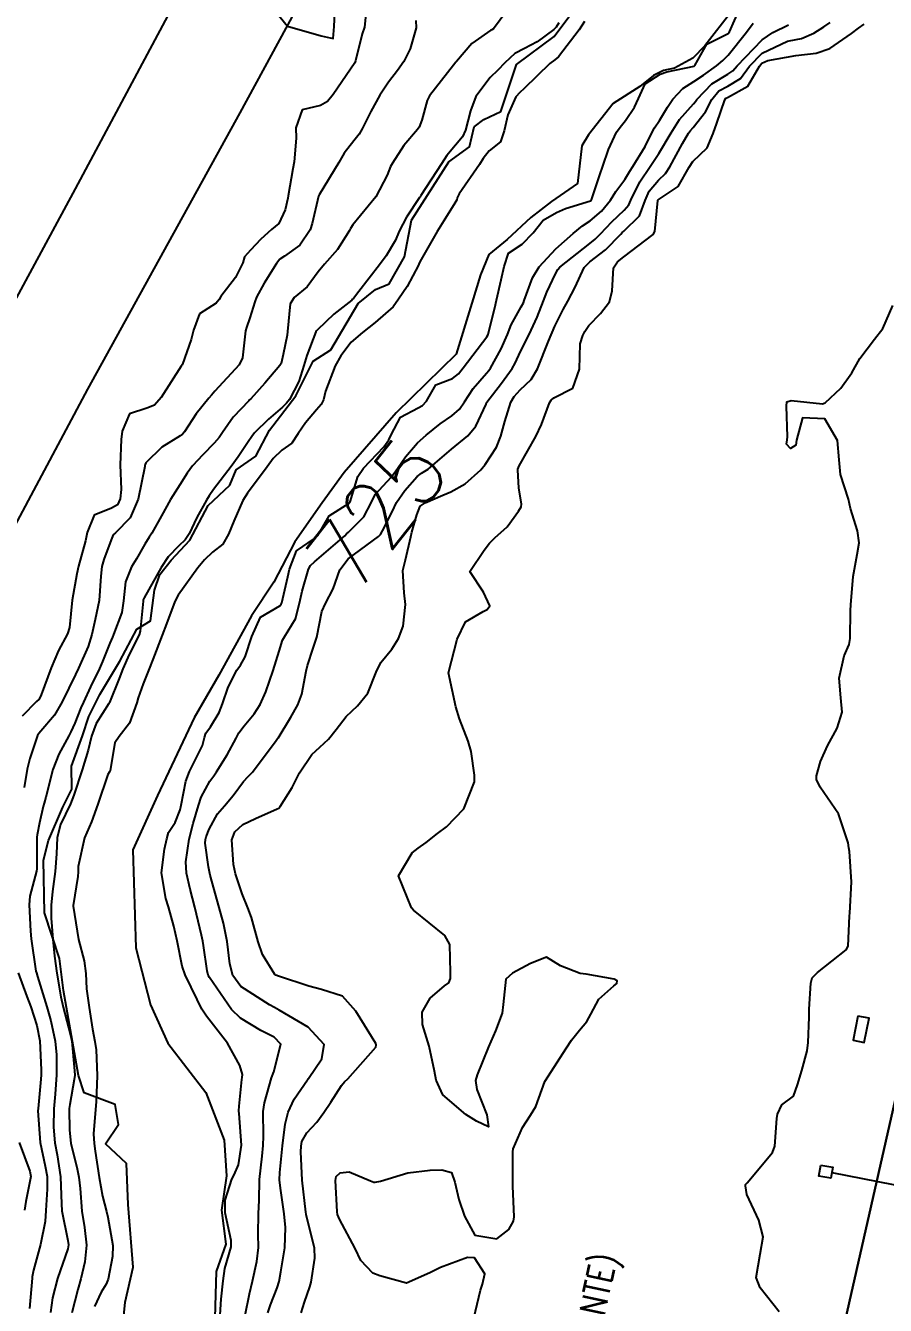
# Model space of a CAD drawing. Header units: metres. Extents: x 318500 to 325275, y 7408834 to 7428799.
# Drawn here: x 323498.3 to 323549, y 7419676.5 to 7419751.9 of the extents above; entities that cross this region are included whole.
import ezdxf
from ezdxf.enums import TextEntityAlignment as Align

# ---------------------------------------------------------------- set-up
doc = ezdxf.new("R2010")
doc.units = ezdxf.units.M
doc.header["$MEASUREMENT"] = 0
for name, color, linetype in [('Armário', 45, 'Continuous'), ('Cotas', 45, 'Continuous'), ('Curvas de Nivel 1m', 11, 'Continuous'), ('Curvas de Nivel 5m', 15, 'Continuous'), ('Hidrografia', 140, 'Continuous'), ('Linha Férrea', 20, 'Continuous'), ('Pórticos', 45, 'Continuous'), ('TEXTO', 45, 'Continuous'), ('Vias Primárias', 230, 'Continuous')]:
    doc.layers.add(name, color=color, linetype=linetype)
doc.styles.add('ROMANS', font='romans', dxfattribs={"height": 0.2})
doc.styles.add('Style-STANDARD', font='STANDARD.shx')

msp = doc.modelspace()

# ---------------------------------------------------------------- linework, layer by layer
at = {"layer": 'Armário'}
msp.add_lwpolyline([(323547.358, 7419693.552), (323547.076, 7419692.133), (323547.729, 7419692.003), (323548.01, 7419693.423)], close=True, dxfattribs=at)
at = {"layer": 'Curvas de Nivel 1m', "flags": 128}
for points, elevation in [([(323512.073, 7419753.935), (323513.71, 7419751.91), (323515.702, 7419751.346), (323516.397, 7419751.182), (323516.461, 7419751.879), (323516.525, 7419753.081)], 728), ([(323518.382, 7419753.199), (323518.259, 7419751.852), (323518.113, 7419751.445), (323517.721, 7419749.859), (323517.679, 7419749.743), (323516.403, 7419747.879), (323516.067, 7419747.47), (323515.65, 7419747.23), (323514.565, 7419746.982), (323514.207, 7419745.904), (323514.215, 7419745.31), (323514.107, 7419743.905), (323514.014, 7419743.488), (323513.746, 7419741.908), (323513.729, 7419741.758), (323513.568, 7419741.079), (323513.19, 7419740.281), (323512.771, 7419739.922), (323512.126, 7419739.346), (323511.531, 7419738.696), (323511.164, 7419738.307), (323511.078, 7419737.947), (323510.65, 7419737.092), (323509.776, 7419735.966), (323509.668, 7419735.797), (323509.494, 7419735.579), (323508.52, 7419734.944), (323508.166, 7419733.983), (323508.018, 7419733.428), (323507.52, 7419731.989), (323507.492, 7419731.937), (323507.439, 7419731.861), (323506.251, 7419730.008), (323505.864, 7419729.562), (323505.411, 7419729.389), (323504.392, 7419729.049), (323503.964, 7419728.041), (323503.891, 7419727.534), (323503.831, 7419726.043), (323503.891, 7419724.588), (323503.833, 7419724.043), (323503.681, 7419723.699), (323503.332, 7419723.486), (323502.296, 7419723.085), (323501.901, 7419722.061), (323501.801, 7419721.564), (323501.374, 7419720.069), (323501.275, 7419719.618), (323501.004, 7419718.074), (323500.85, 7419716.462), (323500.726, 7419716.078), (323500.201, 7419715.1), (323499.778, 7419714.091), (323499.184, 7419712.495), (323499.053, 7419712.23), (323498.913, 7419712.103), (323498.054, 7419711.224)], 728), ([(323526.649, 7419752.818), (323525.855, 7419751.749), (323525.76, 7419751.698), (323525.709, 7419751.674), (323524.572, 7419750.892), (323523.681, 7419749.833), (323523.657, 7419749.803), (323523.645, 7419749.781), (323523.498, 7419749.603), (323522.091, 7419747.804), (323521.944, 7419747.517), (323521.638, 7419746.372), (323521.483, 7419745.961), (323521.378, 7419745.813), (323520.562, 7419744.875), (323519.893, 7419743.827), (323519.793, 7419743.633), (323519.593, 7419743.131), (323518.922, 7419741.84), (323517.555, 7419740.204), (323517.426, 7419739.988), (323517.363, 7419739.863), (323516.658, 7419738.748), (323515.882, 7419737.885), (323515.515, 7419737.427), (323514.864, 7419736.539), (323514.093, 7419735.904), (323513.871, 7419735.53), (323513.708, 7419733.908), (323513.683, 7419733.692), (323513.45, 7419732.559), (323513.327, 7419732.027), (323513.263, 7419731.913), (323512.364, 7419730.861), (323511.536, 7419729.938), (323511.476, 7419729.883), (323511.418, 7419729.826), (323510.499, 7419728.858), (323509.877, 7419727.963), (323509.683, 7419727.669), (323509.38, 7419727.325), (323508.708, 7419726.639), (323508.112, 7419725.982), (323507.789, 7419725.552), (323507.349, 7419724.867), (323506.809, 7419723.998), (323506.282, 7419723.049), (323505.699, 7419722.014), (323505.546, 7419721.777), (323505.3, 7419721.376), (323504.802, 7419720.51), (323504.505, 7419720.028), (323504.149, 7419719.154), (323504.031, 7419718.032), (323503.937, 7419717.346), (323503.451, 7419716.038), (323503.379, 7419715.887), (323503.222, 7419715.527), (323502.793, 7419714.459), (323502.611, 7419714.049), (323502.094, 7419712.961), (323501.672, 7419712.063), (323501.517, 7419711.722), (323501.161, 7419710.826), (323500.927, 7419710.3), (323500.805, 7419710.075), (323500.226, 7419708.991), (323499.876, 7419708.089), (323499.46, 7419706.451), (323499.352, 7419706.096), (323499.29, 7419705.904), (323499.083, 7419704.947), (323498.937, 7419704.237), (323498.922, 7419704.101), (323498.919, 7419702.224), (323498.902, 7419702.101), (323498.514, 7419700.616), (323498.472, 7419700.105), (323498.548, 7419698.553), (323498.585, 7419698.104), (323498.867, 7419696.205), (323498.895, 7419696.101), (323498.967, 7419695.89), (323499.514, 7419694.091), (323499.745, 7419693.271), (323500.013, 7419692.083), (323500.091, 7419691.272), (323500.083, 7419690.082), (323499.997, 7419688.959), (323499.932, 7419688.084), (323499.915, 7419687.013), (323499.981, 7419686.083), (323500.117, 7419685.375), (323500.326, 7419684.077), (323500.371, 7419682.491), (323500.396, 7419682.076), (323500.754, 7419680.321), (323500.785, 7419680.069), (323500.748, 7419679.84), (323500.141, 7419678.079), (323499.843, 7419676.953), (323499.726, 7419676.085)], 726), ([(323509.744, 7419675.95), (323509.791, 7419676.872), (323509.904, 7419677.948), (323510.006, 7419678.679), (323510.376, 7419679.944), (323510.381, 7419680.318), (323510.025, 7419681.948), (323510.03, 7419682.709), (323510.433, 7419683.944), (323510.564, 7419684.191), (323510.818, 7419684.777), (323510.989, 7419685.938), (323510.858, 7419687.815), (323510.835, 7419687.94), (323510.831, 7419687.97), (323510.865, 7419688.24), (323511.021, 7419689.805), (323511.044, 7419689.938), (323511.063, 7419690.109), (323510.897, 7419690.642), (323510.175, 7419691.947), (323508.934, 7419693.548), (323508.652, 7419693.964), (323508.377, 7419694.54), (323507.677, 7419695.979), (323507.492, 7419696.499), (323507.198, 7419697.987), (323507.003, 7419698.847), (323506.687, 7419699.995), (323506.537, 7419700.488), (323506.272, 7419702.002), (323506.456, 7419703.391), (323506.585, 7419703.997), (323506.69, 7419704.381), (323507.085, 7419704.967), (323507.375, 7419705.707), (323507.436, 7419705.985), (323507.705, 7419707.397), (323507.923, 7419707.978), (323508.685, 7419709.507), (323508.813, 7419709.965), (323508.888, 7419710.23), (323509.16, 7419710.606), (323509.677, 7419711.451), (323509.88, 7419711.953), (323510.202, 7419712.942), (323510.727, 7419713.945), (323510.927, 7419714.229), (323511.218, 7419714.737), (323511.607, 7419715.934), (323512.11, 7419717.064), (323513.257, 7419717.743), (323513.342, 7419717.826), (323513.372, 7419717.909), (323513.733, 7419719.447), (323513.824, 7419719.905), (323514.231, 7419720.97), (323515.308, 7419721.704), (323515.503, 7419721.887), (323516.164, 7419723.04), (323517.339, 7419723.783), (323517.381, 7419723.818), (323517.402, 7419723.859), (323517.851, 7419725.364), (323518.182, 7419725.848), (323519.383, 7419727.101), (323519.686, 7419727.528), (323519.828, 7419727.826), (323520.374, 7419728.852), (323521.414, 7419729.414), (323521.678, 7419729.544), (323521.898, 7419729.803), (323522.457, 7419730.772), (323523.44, 7419731.14), (323523.802, 7419731.417), (323524.074, 7419731.771), (323525.468, 7419733.585), (323525.532, 7419733.687), (323525.554, 7419733.749), (323525.941, 7419735.298), (323526.044, 7419735.745), (323526.302, 7419736.959), (323526.487, 7419737.74), (323526.748, 7419738.528), (323527.543, 7419739.057), (323528.208, 7419739.72), (323528.795, 7419740.478), (323529.568, 7419740.926), (323530.107, 7419741.156), (323531.579, 7419741.601), (323531.622, 7419741.627), (323531.647, 7419741.669), (323532.123, 7419743.144), (323532.317, 7419743.663), (323532.635, 7419744.644), (323533.111, 7419745.655), (323533.334, 7419745.953), (323533.64, 7419746.338), (323534.17, 7419747.125), (323534.406, 7419747.639), (323534.807, 7419748.499), (323535.682, 7419749.081), (323536.077, 7419749.221), (323537.689, 7419749.552), (323537.716, 7419749.563), (323537.739, 7419749.59), (323538.434, 7419750.851), (323539.709, 7419751.48), (323539.786, 7419751.569), (323540.377, 7419752.914)], 724), ([(323521.286, 7419752.245), (323521.307, 7419751.814), (323520.947, 7419750.561), (323520.571, 7419749.821), (323520.206, 7419749.294), (323519.668, 7419748.608), (323519.158, 7419747.838), (323518.616, 7419746.875), (323518.107, 7419745.853), (323517.944, 7419745.537), (323517.619, 7419745.148), (323517.05, 7419744.427), (323516.743, 7419743.873), (323515.581, 7419741.956), (323515.551, 7419741.919), (323515.544, 7419741.89), (323515.172, 7419740.277), (323515.043, 7419739.895), (323514.433, 7419739.005), (323513.527, 7419738.356), (323513.263, 7419738.175), (323513.067, 7419737.917), (323512.341, 7419736.76), (323511.886, 7419735.934), (323511.78, 7419735.652), (323511.481, 7419734.706), (323511.282, 7419734.134), (323511.236, 7419733.944), (323511.045, 7419732.347), (323510.861, 7419731.949), (323509.424, 7419730.388), (323509.231, 7419730.163), (323509.076, 7419729.973), (323508.33, 7419729.057), (323507.625, 7419727.988), (323507.521, 7419727.855), (323507.386, 7419727.754), (323506.292, 7419727.091), (323505.362, 7419726.172), (323505.309, 7419726.073), (323505.302, 7419726.021), (323505.296, 7419725.958), (323504.904, 7419724.027), (323504.434, 7419722.922), (323503.56, 7419722.037), (323503.434, 7419721.912), (323503.304, 7419721.627), (323502.868, 7419720.464), (323502.758, 7419720.048), (323502.705, 7419719.479), (323502.606, 7419718.05), (323502.359, 7419716.938), (323502.158, 7419716.056), (323501.941, 7419715.338), (323501.377, 7419714.067), (323501.196, 7419713.693), (323500.41, 7419712.082), (323499.964, 7419711.292), (323499.154, 7419710.349), (323499.034, 7419710.219), (323498.968, 7419710.102), (323498.502, 7419708.733), (323498.352, 7419708.108), (323498.183, 7419707.035)], 727), ([(323531.221, 7419752.173), (323530.903, 7419751.682), (323529.686, 7419750.108), (323529.471, 7419749.916), (323529.183, 7419749.707), (323527.665, 7419748.232), (323527.405, 7419747.99), (323527.178, 7419747.735), (323526.706, 7419746.677), (323526.491, 7419745.741), (323526.279, 7419745.088), (323525.612, 7419744.563), (323525.258, 7419744.103), (323525.041, 7419743.758), (323523.826, 7419742.02), (323523.721, 7419741.778), (323523.696, 7419741.66), (323523.576, 7419741.481), (323522.927, 7419740.422), (323522.532, 7419739.795), (323521.523, 7419738.019), (323521.46, 7419737.872), (323521.439, 7419737.811), (323520.757, 7419736.568), (323520.262, 7419735.822), (323519.949, 7419735.37), (323519.487, 7419734.976), (323518.878, 7419734.44), (323518.14, 7419733.85), (323517.461, 7419733.271), (323516.849, 7419732.469), (323516.512, 7419731.874), (323515.943, 7419730.4), (323515.834, 7419729.884), (323515.699, 7419729.602), (323515.411, 7419729.29), (323514.773, 7419728.522), (323514.346, 7419727.9), (323513.963, 7419727.325), (323513.375, 7419726.905), (323512.871, 7419726.414), (323512.509, 7419725.923), (323511.344, 7419724.387), (323511.083, 7419723.944), (323510.551, 7419722.722), (323510.221, 7419721.956), (323509.89, 7419721.372), (323509.294, 7419720.892), (323508.816, 7419720.446), (323508.42, 7419719.979), (323507.264, 7419718.358), (323507.067, 7419717.993), (323506.565, 7419716.675), (323506.321, 7419716.004), (323505.77, 7419714.574), (323505.556, 7419714.015), (323505.191, 7419713.139), (323504.892, 7419712.314), (323504.818, 7419712.024), (323504.38, 7419710.81), (323503.771, 7419710.034), (323503.525, 7419709.657), (323503.248, 7419708.039), (323503.207, 7419707.951), (323503.118, 7419707.79), (323502.521, 7419706.049), (323502.141, 7419704.997), (323501.729, 7419704.06), (323501.358, 7419702.37), (323501.354, 7419702.065), (323501.336, 7419701.776), (323501.067, 7419700.069), (323501.066, 7419700.023), (323501.384, 7419698.064), (323501.724, 7419696.806), (323501.809, 7419696.057), (323501.861, 7419695.152), (323502.011, 7419694.054), (323502.197, 7419692.775), (323502.348, 7419692.048), (323502.423, 7419691.565), (323502.479, 7419690.046), (323502.421, 7419688.492), (323502.382, 7419688.047), (323502.272, 7419686.614), (323502.302, 7419686.048), (323502.372, 7419685.594), (323502.594, 7419684.043), (323502.793, 7419682.933), (323503.029, 7419682.038), (323503.113, 7419681.698), (323503.404, 7419680.033), (323503.387, 7419679.39), (323503.131, 7419678.036), (323503.013, 7419677.749), (323502.718, 7419677.272), (323502.316, 7419676.436)], 724), ([(323512.55, 7419676.065), (323512.709, 7419676.522), (323513.104, 7419677.525), (323513.208, 7419677.903), (323513.317, 7419678.482), (323513.546, 7419679.898), (323513.585, 7419681.081), (323513.502, 7419681.899), (323513.298, 7419683.407), (323513.244, 7419683.903), (323513.253, 7419684.342), (323513.406, 7419685.901), (323513.564, 7419687.185), (323513.75, 7419687.897), (323514.109, 7419688.653), (323514.889, 7419689.791), (323514.928, 7419689.841), (323514.954, 7419689.879), (323515.736, 7419691.037), (323515.875, 7419691.87), (323514.925, 7419692.892), (323513.215, 7419693.906), (323512.942, 7419694.058), (323512.639, 7419694.221), (323510.96, 7419695.304), (323510.479, 7419695.945), (323510.299, 7419696.625), (323510.153, 7419697.948), (323509.931, 7419699.026), (323509.68, 7419699.953), (323509.155, 7419701.853), (323509.13, 7419701.959), (323509.054, 7419702.346), (323508.852, 7419703.747), (323508.869, 7419703.963), (323508.91, 7419704.124), (323509.079, 7419704.572), (323509.578, 7419705.47), (323509.986, 7419705.951), (323510.502, 7419706.553), (323511.122, 7419707.382), (323511.389, 7419707.673), (323511.637, 7419707.932), (323513.034, 7419709.797), (323513.127, 7419709.91), (323513.135, 7419709.926), (323513.151, 7419709.944), (323513.899, 7419711.17), (323514.312, 7419711.893), (323514.546, 7419712.533), (323514.81, 7419713.894), (323514.887, 7419714.22), (323515.224, 7419715.247), (323515.441, 7419715.887), (323515.736, 7419717.4), (323515.951, 7419717.88), (323516.399, 7419718.748), (323516.792, 7419719.867), (323517.296, 7419720.502), (323519.084, 7419721.833), (323519.194, 7419721.949), (323519.315, 7419722.153), (323519.877, 7419723.279), (323520.141, 7419723.822), (323520.626, 7419724.542), (323521.363, 7419725.352), (323521.621, 7419725.552), (323522.001, 7419725.801), (323523.382, 7419726.963), (323524.337, 7419727.766), (323524.824, 7419728.333), (323525.418, 7419729.619), (323525.452, 7419729.717), (323525.467, 7419729.75), (323526.323, 7419730.855), (323526.957, 7419731.735), (323527.14, 7419732.046), (323527.46, 7419732.721), (323527.955, 7419733.723), (323528.443, 7419734.758), (323528.804, 7419735.71), (323528.999, 7419736.217), (323529.524, 7419737.316), (323529.658, 7419737.568), (323529.769, 7419737.696), (323531.544, 7419739.104), (323531.858, 7419739.356), (323532.174, 7419739.664), (323532.848, 7419740.37), (323533.571, 7419741.068), (323533.845, 7419741.377), (323533.969, 7419741.644), (323534.494, 7419742.739), (323535.091, 7419743.628), (323535.618, 7419744.397), (323536.333, 7419745.609), (323536.84, 7419746.404), (323537.656, 7419747.319), (323537.779, 7419747.468), (323537.858, 7419747.588), (323538.738, 7419748.515), (323539.683, 7419749.077), (323539.985, 7419749.266), (323540.237, 7419749.562), (323541.706, 7419751.104), (323542.334, 7419751.531), (323543.253, 7419751.981)], 726), ([(323514.522, 7419676.064), (323514.712, 7419676.694), (323515.02, 7419677.583), (323515.103, 7419677.876), (323515.328, 7419679.29), (323515.293, 7419679.875), (323514.809, 7419681.85), (323514.8, 7419681.88), (323514.782, 7419681.986), (323514.564, 7419683.884), (323514.494, 7419685.553), (323514.509, 7419685.885), (323514.562, 7419686.156), (323514.842, 7419686.664), (323515.431, 7419687.294), (323515.857, 7419687.87), (323516.256, 7419688.479), (323516.884, 7419689.463), (323517.068, 7419689.677), (323517.276, 7419689.854), (323518.909, 7419691.722), (323518.938, 7419691.83), (323518.912, 7419691.944), (323517.739, 7419693.848), (323516.953, 7419694.727), (323515.709, 7419695.122), (323514.962, 7419695.319), (323513.183, 7419695.907), (323513.022, 7419695.96), (323512.971, 7419696.007), (323512.235, 7419697.174), (323511.983, 7419697.925), (323511.579, 7419699.364), (323511.364, 7419699.935), (323511.032, 7419700.755), (323510.636, 7419701.944), (323510.516, 7419702.484), (323510.426, 7419703.946), (323510.603, 7419704.419), (323511.083, 7419704.838), (323511.814, 7419705.204), (323513.098, 7419705.76), (323513.192, 7419705.815), (323513.272, 7419705.907), (323513.977, 7419707.037), (323514.42, 7419707.891), (323515.141, 7419708.979), (323515.617, 7419709.403), (323516.125, 7419709.87), (323516.573, 7419710.452), (323517.17, 7419711.214), (323517.495, 7419711.536), (323517.84, 7419711.85), (323518.437, 7419712.595), (323518.943, 7419713.834), (323519.216, 7419714.388), (323519.87, 7419715.177), (323520.262, 7419715.82), (323520.522, 7419716.536), (323520.667, 7419717.816), (323520.585, 7419718.502), (323520.51, 7419719.818), (323520.661, 7419720.451), (323520.978, 7419721.813), (323521.041, 7419722.086), (323521.329, 7419723.105), (323521.542, 7419723.602), (323521.838, 7419723.803), (323522.88, 7419724.254), (323523.35, 7419724.46), (323524.195, 7419724.93), (323525.115, 7419725.754), (323525.373, 7419726.061), (323526.029, 7419727.098), (323526.284, 7419727.741), (323526.533, 7419728.609), (323526.886, 7419729.735), (323527.078, 7419730.081), (323527.431, 7419730.471), (323528.077, 7419731.084), (323528.461, 7419731.715), (323529.095, 7419733.335), (323529.261, 7419733.703), (323529.326, 7419733.848), (323529.478, 7419734.221), (323529.973, 7419735.213), (323530.245, 7419735.689), (323530.676, 7419736.519), (323531.202, 7419737.675), (323531.533, 7419738.018), (323532.472, 7419738.729), (323533.377, 7419739.652), (323533.458, 7419739.744), (323533.553, 7419739.82), (323534.473, 7419740.73), (323534.804, 7419741.632), (323535.032, 7419742.185), (323535.598, 7419742.835), (323536.004, 7419743.214), (323536.266, 7419743.61), (323537.011, 7419744.987), (323537.368, 7419745.594), (323537.473, 7419745.751), (323537.635, 7419745.94), (323538.37, 7419746.862), (323538.747, 7419747.579), (323539.155, 7419748.088), (323539.672, 7419748.371), (323540.423, 7419748.815), (323540.966, 7419749.551), (323541.698, 7419750.315), (323543.202, 7419751.015), (323543.706, 7419751.118), (323544.035, 7419751.178), (323544.75, 7419751.5), (323545.35, 7419751.859), (323545.719, 7419752.114)], 727), ([(323524.7, 7419675.75), (323525.083, 7419677.387), (323525.211, 7419677.743), (323525.352, 7419678.357), (323524.745, 7419679.295), (323524.316, 7419679.326), (323522.74, 7419678.735), (323522.112, 7419678.411), (323520.73, 7419677.8), (323519.151, 7419678.24), (323518.736, 7419678.405), (323518.038, 7419679.136), (323517.698, 7419679.846), (323516.776, 7419681.587), (323516.662, 7419681.861), (323516.629, 7419682.015), (323516.537, 7419683.863), (323516.58, 7419684.094), (323516.815, 7419684.314), (323517.336, 7419684.373), (323518.602, 7419683.833), (323518.809, 7419683.759), (323518.884, 7419683.754), (323519.199, 7419683.824), (323520.815, 7419684.304), (323522.132, 7419684.472), (323522.817, 7419684.488), (323523.375, 7419684.331), (323523.582, 7419683.768), (323523.814, 7419682.745), (323524.15, 7419681.759), (323524.763, 7419680.635), (323526.065, 7419680.426), (323526.769, 7419680.975), (323527.038, 7419681.455), (323527.085, 7419681.717), (323527.007, 7419683.518), (323526.998, 7419683.718), (323526.998, 7419685.548), (323527.024, 7419685.718), (323527.569, 7419686.993), (323528.051, 7419687.708), (323528.35, 7419688.223), (323528.89, 7419689.7), (323530.17, 7419691.681), (323530.464, 7419692.13), (323530.926, 7419692.722), (323531.365, 7419693.232), (323531.598, 7419693.66), (323532.064, 7419694.542), (323532.965, 7419695.333), (323533.14, 7419695.465), (323533.157, 7419695.638), (323532.971, 7419695.724), (323531.329, 7419696.02), (323530.974, 7419696.062), (323529.814, 7419696.523), (323528.983, 7419697.025), (323528.045, 7419696.644), (323526.974, 7419696.075), (323526.587, 7419695.726), (323526.435, 7419694.24), (323526.376, 7419693.728), (323525.972, 7419692.686), (323525.563, 7419691.74), (323524.893, 7419690.093), (323524.789, 7419689.752), (323524.882, 7419689.232), (323525.465, 7419687.741), (323525.556, 7419687.033), (323524.854, 7419687.358), (323524.22, 7419687.76), (323522.877, 7419688.908), (323522.478, 7419689.784), (323522.374, 7419690.306), (323522.055, 7419691.789), (323521.672, 7419693.049), (323521.651, 7419693.793), (323522.127, 7419694.614), (323522.963, 7419695.341), (323523.231, 7419695.511), (323523.319, 7419695.775), (323523.317, 7419696.118), (323523.29, 7419697.776), (323522.998, 7419698.303), (323521.148, 7419699.799), (323521.022, 7419699.927), (323520.256, 7419701.812), (323521.064, 7419703.174), (323521.421, 7419703.442), (323521.891, 7419703.792), (323522.547, 7419704.317), (323523.084, 7419704.717), (323524.118, 7419705.765), (323524.739, 7419707.371), (323524.743, 7419707.756), (323524.536, 7419709.151), (323524.368, 7419709.762), (323523.862, 7419711.078), (323523.633, 7419711.773), (323523.21, 7419713.78), (323523.718, 7419715.773), (323524.216, 7419716.795), (323525.255, 7419717.407), (323525.49, 7419717.514), (323525.636, 7419717.746), (323525.272, 7419718.543), (323524.456, 7419719.763), (323525.303, 7419721.023), (323525.62, 7419721.434), (323525.939, 7419721.744), (323526.67, 7419722.386), (323527.334, 7419723.321), (323527.49, 7419723.576), (323527.515, 7419723.727), (323527.354, 7419724.693), (323527.289, 7419725.731), (323527.301, 7419725.8), (323527.373, 7419725.984), (323528.352, 7419727.716), (323528.687, 7419728.424), (323529.169, 7419729.704), (323529.267, 7419729.858), (323529.424, 7419729.993), (323530.544, 7419730.573), (323530.929, 7419731.678), (323530.976, 7419733.188), (323531.126, 7419733.675), (323531.239, 7419733.908), (323531.479, 7419734.27), (323532.179, 7419734.974), (323532.706, 7419735.658), (323532.852, 7419736.314), (323532.928, 7419737.656), (323533.178, 7419738.009), (323533.537, 7419738.306), (323535.279, 7419739.624), (323535.373, 7419739.802), (323535.544, 7419741.621), (323535.554, 7419741.647), (323535.581, 7419741.672), (323536.749, 7419742.446), (323537.395, 7419743.593), (323537.613, 7419743.925), (323538.46, 7419744.743), (323538.813, 7419745.578), (323539.036, 7419746.179), (323539.51, 7419747.572), (323539.572, 7419747.66), (323539.662, 7419747.706), (323540.861, 7419748.364), (323541.547, 7419749.542), (323541.692, 7419749.723), (323542.042, 7419749.883), (323543.697, 7419750.185), (323544.888, 7419750.308), (323545.701, 7419750.591), (323546.98, 7419751.471), (323547.387, 7419751.793), (323547.718, 7419752.023)], 728), ([(323542.709, 7419676.118), (323541.58, 7419677.527), (323541.343, 7419678.138), (323541.583, 7419679.528), (323541.758, 7419680.533), (323541.508, 7419681.529), (323540.802, 7419683.035), (323540.72, 7419683.541), (323540.733, 7419683.618), (323540.812, 7419683.729), (323542.318, 7419685.518), (323542.463, 7419685.888), (323542.571, 7419687.514), (323542.61, 7419687.767), (323542.872, 7419688.314), (323543.555, 7419688.825), (323543.787, 7419689.501), (323544.049, 7419690.348), (323544.358, 7419691.496), (323544.417, 7419691.996), (323544.47, 7419693.495), (323544.484, 7419693.958), (323544.568, 7419695.494), (323544.661, 7419695.805), (323544.976, 7419696.119), (323546.654, 7419697.465), (323546.78, 7419697.677), (323546.863, 7419699.462), (323546.873, 7419699.612), (323546.968, 7419701.461), (323546.861, 7419703.256), (323546.828, 7419703.464), (323546.773, 7419703.766), (323546.216, 7419705.473), (323545.123, 7419707.043), (323544.905, 7419707.492), (323544.91, 7419707.714), (323545.141, 7419708.556), (323545.553, 7419709.484), (323546.124, 7419710.517), (323546.429, 7419711.471), (323546.348, 7419712.317), (323546.245, 7419713.474), (323546.544, 7419714.791), (323546.829, 7419715.466), (323546.898, 7419715.802), (323546.926, 7419717.465), (323546.927, 7419717.803), (323547.065, 7419719.463), (323547.303, 7419720.766), (323547.437, 7419721.458), (323547.32, 7419722.156), (323546.925, 7419723.466), (323546.795, 7419724.022), (323546.325, 7419725.476), (323546.239, 7419726.338), (323546.155, 7419727.479), (323545.409, 7419728.758), (323544.088, 7419728.825), (323543.723, 7419727.507), (323543.694, 7419727.2), (323543.385, 7419727.018), (323543.136, 7419727.262), (323543.173, 7419727.513), (323543.202, 7419727.704), (323543.138, 7419729.514), (323543.168, 7419729.77), (323543.425, 7419729.843), (323545.269, 7419729.645), (323545.423, 7419729.694), (323546.353, 7419730.56), (323546.998, 7419731.467), (323547.459, 7419732.316), (323548.338, 7419733.447), (323548.83, 7419734.089), (323549.405, 7419735.431)], 729), ([(323497.825, 7419696.111), (323498.339, 7419694.716), (323498.563, 7419694.104), (323498.924, 7419693.004), (323499.101, 7419692.097), (323499.177, 7419690.38), (323499.172, 7419690.096), (323499.152, 7419689.83), (323498.995, 7419688.098), (323498.989, 7419687.967), (323499.113, 7419686.096), (323499.424, 7419684.698), (323499.536, 7419684.089), (323499.533, 7419683.355), (323499.447, 7419682.09), (323499.409, 7419681.452), (323499.135, 7419680.094), (323498.735, 7419678.578), (323498.651, 7419678.18), (323498.639, 7419678.101), (323498.485, 7419676.321)], 727), ([(323497.882, 7419686.109), (323498.51, 7419684.406), (323498.575, 7419684.102), (323498.274, 7419682.619), (323498.191, 7419682.106)], 728)]:
    msp.add_lwpolyline(points, dxfattribs=dict(at, elevation=elevation))
at = {"layer": 'Curvas de Nivel 5m', "elevation": 725, "flags": 128}
for points in [[(323529.716, 7419752.1), (323529.56, 7419751.854), (323529.409, 7419751.705), (323528.443, 7419750.975), (323527.693, 7419750.588), (323527.126, 7419750.298), (323526.528, 7419749.742), (323526.116, 7419749.305), (323525.671, 7419748.88), (323524.824, 7419747.763), (323524.495, 7419746.919), (323524.199, 7419745.771), (323524.021, 7419745.377), (323523.617, 7419744.891), (323523.104, 7419744.291), (323522.789, 7419743.792), (323521.581, 7419741.918), (323521.536, 7419741.855), (323521.502, 7419741.811), (323520.726, 7419740.655), (323520.304, 7419739.822), (323520.072, 7419739.295), (323519.528, 7419738.365), (323519.143, 7419737.836), (323517.924, 7419736.274), (323517.598, 7419735.859), (323517.551, 7419735.808), (323517.499, 7419735.764), (323516.435, 7419734.926), (323515.472, 7419734.015), (323515.415, 7419733.946), (323515.387, 7419733.891), (323514.845, 7419732.5), (323514.681, 7419731.898), (323514.379, 7419730.952), (323513.819, 7419729.906), (323513.644, 7419729.68), (323513.413, 7419729.453), (323512.589, 7419728.735), (323511.767, 7419727.934), (323511.597, 7419727.727), (323511.382, 7419727.398), (323510.806, 7419726.511), (323510.389, 7419725.955), (323509.346, 7419724.598), (323509.086, 7419724.229), (323508.924, 7419723.974), (323508.366, 7419722.938), (323507.905, 7419721.984), (323507.665, 7419721.626), (323507.299, 7419721.282), (323506.662, 7419720.627), (323506.261, 7419720.005), (323505.262, 7419718.203), (323505.2, 7419718.081), (323505.188, 7419718.021), (323505.015, 7419716.24), (323504.951, 7419716.023), (323504.365, 7419714.876), (323503.988, 7419714.032), (323503.771, 7419713.458), (323503.217, 7419712.04), (323503.202, 7419712.017), (323503.179, 7419711.982), (323502.419, 7419710.793), (323502.15, 7419710.055), (323501.959, 7419709.236), (323501.591, 7419708.063), (323501.105, 7419706.576), (323500.901, 7419706.073), (323500.316, 7419704.847), (323500.131, 7419704.084), (323500.085, 7419703.114), (323500.012, 7419702.085), (323499.844, 7419700.9), (323499.768, 7419700.089), (323499.772, 7419699.325), (323499.857, 7419698.087), (323499.972, 7419697.078), (323500.11, 7419696.083), (323500.345, 7419694.683), (323500.486, 7419694.077), (323500.915, 7419692.422), (323500.982, 7419692.069), (323501.144, 7419690.318), (323501.156, 7419690.066), (323501.134, 7419689.818), (323500.864, 7419688.34), (323500.826, 7419688.105), (323500.827, 7419688.07), (323500.841, 7419686.832), (323500.925, 7419686.069), (323501.301, 7419684.549), (323501.398, 7419684.061), (323501.474, 7419683.386), (323501.572, 7419682.058), (323501.727, 7419681.095), (323501.844, 7419680.054), (323501.751, 7419679.066), (323501.519, 7419678.058), (323501.343, 7419677.438), (323500.982, 7419676.066)], [(323511.208, 7419675.932), (323511.462, 7419677.186), (323511.645, 7419677.926), (323511.907, 7419679.088), (323511.999, 7419679.921), (323511.985, 7419680.698), (323512.006, 7419681.922), (323512.037, 7419682.676), (323512.053, 7419683.921), (323512.208, 7419685.303), (323512.28, 7419685.918), (323512.286, 7419686.47), (323512.279, 7419687.919), (323512.348, 7419688.438), (323512.761, 7419689.912), (323512.894, 7419690.266), (323513.312, 7419691.904), (323512.916, 7419692.315), (323512.136, 7419692.708), (323510.932, 7419693.431), (323510.41, 7419693.945), (323509.105, 7419695.821), (323509.036, 7419695.959), (323508.973, 7419696.224), (323508.746, 7419697.722), (323508.705, 7419697.964), (323508.629, 7419698.332), (323508.234, 7419699.972), (323507.968, 7419701.044), (323507.752, 7419701.979), (323507.716, 7419702.639), (323507.912, 7419703.977), (323508.15, 7419704.908), (323508.45, 7419705.97), (323508.614, 7419706.461), (323509.121, 7419707.392), (323509.362, 7419707.722), (323509.528, 7419707.956), (323510.14, 7419708.95), (323510.676, 7419709.945), (323510.847, 7419710.251), (323511.161, 7419710.668), (323511.74, 7419711.363), (323512.102, 7419711.926), (323512.438, 7419712.674), (323512.87, 7419713.915), (323513.222, 7419715.065), (323513.42, 7419715.716), (323513.525, 7419715.907), (323514.178, 7419716.969), (323514.416, 7419717.898), (323514.565, 7419718.599), (323514.952, 7419719.893), (323515.065, 7419720.12), (323515.294, 7419720.336), (323517.082, 7419721.863), (323517.196, 7419721.977), (323517.313, 7419722.08), (323518.201, 7419722.973), (323518.663, 7419723.84), (323518.889, 7419724.295), (323519.355, 7419724.801), (323519.852, 7419725.336), (323520.198, 7419725.822), (323520.671, 7419726.523), (323521.385, 7419727.336), (323521.895, 7419727.802), (323522.721, 7419728.47), (323523.407, 7419728.941), (323523.857, 7419729.33), (323524.142, 7419729.769), (323524.651, 7419730.543), (323525.446, 7419731.452), (323525.583, 7419731.614), (323525.673, 7419731.748), (323526.318, 7419732.885), (323526.682, 7419733.738), (323526.91, 7419734.304), (323527.495, 7419735.368), (323527.621, 7419735.605), (323527.672, 7419735.727), (323528.168, 7419737.073), (323528.544, 7419737.715), (323529.541, 7419738.771), (323530.552, 7419739.685), (323531.103, 7419740.13), (323531.562, 7419740.439), (323532.234, 7419740.999), (323532.761, 7419741.658), (323533.083, 7419742.16), (323533.598, 7419742.876), (323533.902, 7419743.35), (323534.083, 7419743.643), (323534.812, 7419744.822), (323535.197, 7419745.626), (323535.353, 7419745.905), (323535.641, 7419746.349), (323536.125, 7419747.141), (323536.431, 7419747.608), (323537.031, 7419748.238), (323537.676, 7419748.636), (323538.254, 7419749.012), (323539.007, 7419749.577), (323539.378, 7419749.888), (323539.696, 7419750.19), (323540.788, 7419751.554), (323541.18, 7419752.087)]]:
    msp.add_lwpolyline(points, dxfattribs=at)
at = {"layer": 'Hidrografia'}
for points in [[(323503.729, 7419672.44), (323504.137, 7419676.686), (323504.598, 7419678.76), (323504.314, 7419682.44), (323504.206, 7419684.859), (323502.964, 7419686.028), (323503.745, 7419687.163), (323503.55, 7419688.332), (323501.722, 7419689.024), (323501.382, 7419690.06), (323500.495, 7419695.066), (323500.264, 7419696.954), (323499.377, 7419699.63), (323499.325, 7419702.739), (323499.608, 7419703.909), (323500.462, 7419705.867), (323500.994, 7419706.93), (323500.977, 7419708.277), (323501.618, 7419710.076), (323501.99, 7419711.21), (323502.647, 7419712.504), (323503.819, 7419714.48), (323504.813, 7419716.359), (323505.629, 7419716.855), (323505.862, 7419718.655), (323506.181, 7419719.576), (323506.838, 7419720.427), (323507.956, 7419721.614), (323509.022, 7419723.643), (323510.3, 7419724.848), (323510.69, 7419725.752), (323511.843, 7419726.567), (323512.644, 7419728.083), (323514.206, 7419730.121), (323515.219, 7419732.164), (323516.266, 7419732.82), (323517.883, 7419735.557), (323518.894, 7419736.39), (323519.71, 7419736.726), (323520.6, 7419738.31), (323521.025, 7419740.472), (323523.228, 7419743.9), (323524.434, 7419744.786), (323524.721, 7419745.981), (323525.288, 7419746.406), (323526.3, 7419746.867), (323527.208, 7419749.638), (323529.443, 7419751.304), (323531.701, 7419754.343)], [(323539.915, 7419752.798), (323538.329, 7419750.744), (323537.619, 7419750.023), (323536.528, 7419749.433), (323535.879, 7419749.301), (323535.303, 7419749.006), (323534.492, 7419748.358), (323532.925, 7419747.35), (323531.462, 7419745.497), (323531.075, 7419744.859), (323530.82, 7419742.623), (323529.288, 7419741.568), (323528.069, 7419740.618), (323526.667, 7419739.334), (323525.581, 7419738.443), (323525.09, 7419737.24), (323524.583, 7419735.583), (323523.648, 7419732.577), (323520.121, 7419729.116), (323517.049, 7419725.588), (323515.755, 7419723.816), (323514.149, 7419721.518), (323512.899, 7419719.137), (323511.581, 7419717.15), (323509.662, 7419713.643), (323508.2, 7419711.129), (323506.038, 7419706.565), (323504.576, 7419703.356), (323504.753, 7419697.573), (323505.63, 7419694.223), (323506.653, 7419691.95), (323508.885, 7419689.041), (323509.98, 7419686.246), (323510.101, 7419684.137), (323509.813, 7419682.111), (323510.08, 7419680.099), (323509.497, 7419678.5), (323509.4, 7419675.106)]]:
    msp.add_lwpolyline(points, dxfattribs=at)
at = {"layer": 'Linha Férrea'}
for points in [[(323840.146, 7420527.887, -0.339824), (323768.602, 7420068.543), (323704.141, 7420007.763, 0.140169), (323569.283, 7419777.13), (323565.155, 7419761.392, -0.000234), (323561.228, 7419744.645), (323553.453, 7419705.875), (323540.362, 7419648.042), (323505.529, 7419503.284), (323471.394, 7419364.249), (323450.124, 7419265.645, -0.047372), (323375.492, 7419034.63), (323347.077, 7418970.203), (323316.211, 7418903.384), (323295.96, 7418857.357)], [(323295.96, 7418857.357), (323316.211, 7418903.384), (323347.077, 7418970.203), (323375.492, 7419034.63, 0.047372), (323450.124, 7419265.645), (323471.394, 7419364.249), (323505.529, 7419503.284), (323540.362, 7419648.042), (323553.453, 7419705.875), (323561.228, 7419744.645, 0.000234), (323565.155, 7419761.392), (323569.283, 7419777.13, -0.140169), (323704.141, 7420007.763), (323768.602, 7420068.543, 0.339824), (323840.146, 7420527.887, 0.098634)]]:
    msp.add_lwpolyline(points, format="xyb", dxfattribs=at)
at = {"layer": 'Pórticos'}
msp.add_lwpolyline([(323545.161, 7419684.767), (323545.869, 7419684.651), (323545.761, 7419683.999), (323545.053, 7419684.116)], close=True, dxfattribs=at)
msp.add_lwpolyline([(323545.815, 7419684.325), (323555.866, 7419682.373)], dxfattribs=at)
at = {"layer": 'Vias Primárias'}
for points in [[(323415.833, 7419583.302), (323419.047, 7419572.746), (323421.03, 7419562.086), (323421.351, 7419557.374), (323421.618, 7419546.016), (323420.655, 7419534.774), (323419.854, 7419529.552), (323419.495, 7419524.986, 0.238184), (323422.135, 7419522.665), (323425.333, 7419521.775), (323439.384, 7419519.04), (323447.038, 7419517.341, 0.392019), (323449.506, 7419518.783), (323449.894, 7419520.081), (323454.112, 7419536.783), (323456.933, 7419548.508), (323462.14, 7419572.405), (323463.204, 7419579.599, 0.075507), (323463.151, 7419593.445, 0), (323461.926, 7419601.304, 0.173993), (323443.828, 7419629.608, 0.279998), (323404.325, 7419640.182, 0.277838)], [(323934.92, 7420316.776, 0), (323936.242, 7420308.849)], [(323715.644, 7420145.548, 0), (323709.04, 7420132.939)], [(323939.281, 7420278.615, 0), (323933.27, 7420270.921)], [(323836.404, 7420021.217), (323839.692, 7420014.547, -0.172492), (323840.737, 7420005.613, 0), (323839.679, 7420000.995, -0.226003), (323822.498, 7419987.869), (323816.045, 7419986.261), (323809.838, 7419985.761), (323797.857, 7419985.557), (323783.43, 7419986.553), (323778.024, 7419986.103, 0.920221), (323778.024, 7419984.652), (323787.034, 7419982.652), (323805.471, 7419977.44), (323826.967, 7419970.976), (323850.367, 7419962.962), (323868.105, 7419955.747), (323881.534, 7419947.778), (323892.006, 7419939.962), (323903.28, 7419930.644), (323910.885, 7419924.39)], [(323831.088, 7420001.787, 0), (323833.844, 7420008.443, 0.220888)], [(323598.528, 7419966.652), (323592.765, 7419952.31), (323587.134, 7419938.603), (323581.597, 7419924.626), (323577.012, 7419912.916), (323571.842, 7419899.725), (323569.57, 7419892.856), (323565.667, 7419879.646), (323561.536, 7419863.268), (323557.674, 7419847.061), (323554.455, 7419836.417), (323552.773, 7419832.225), (323547.1, 7419818.74), (323541.021, 7419804.855), (323534.215, 7419790.437), (323529.039, 7419780.252), (323519.646, 7419762.915), (323510.888, 7419746.807), (323501.903, 7419730.512), (323493.281, 7419714.355), (323485.747, 7419700.92), (323479.758, 7419689.797), (323473.538, 7419677.731, 0.030456), (323468.864, 7419670.464, 0.094594)]]:
    msp.add_lwpolyline(points, format="xyb", dxfattribs=at)
msp.add_lwpolyline([(323463.053, 7419675.307), (323467.096, 7419681.443), (323471.861, 7419690.484), (323476.11, 7419697.443), (323480.035, 7419703.009), (323486.667, 7419715.794), (323493.843, 7419728.737), (323501.199, 7419742.325), (323510.152, 7419759.067), (323516.606, 7419770.928), (323525.017, 7419786.547), (323529.554, 7419795.493)], dxfattribs=at)

# ---------------------------------------------------------------- texts
at = {"layer": 'Cotas', "style": 'Style-STANDARD'}
msp.add_text('725', height=4, rotation=51.82644, dxfattribs=at).set_placement((323519.014, 7419723.183, 725), align=Align.MIDDLE_CENTER)
at = {"layer": 'TEXTO', "style": 'ROMANS', "width": 0.8}
msp.add_text('Fundo=726,027 (SEÇÃO JUSANTE)', height=1.5, rotation=77.96521, dxfattribs=at).set_placement((323527.332, 7419652.085))

doc.saveas('drawing.dxf')
